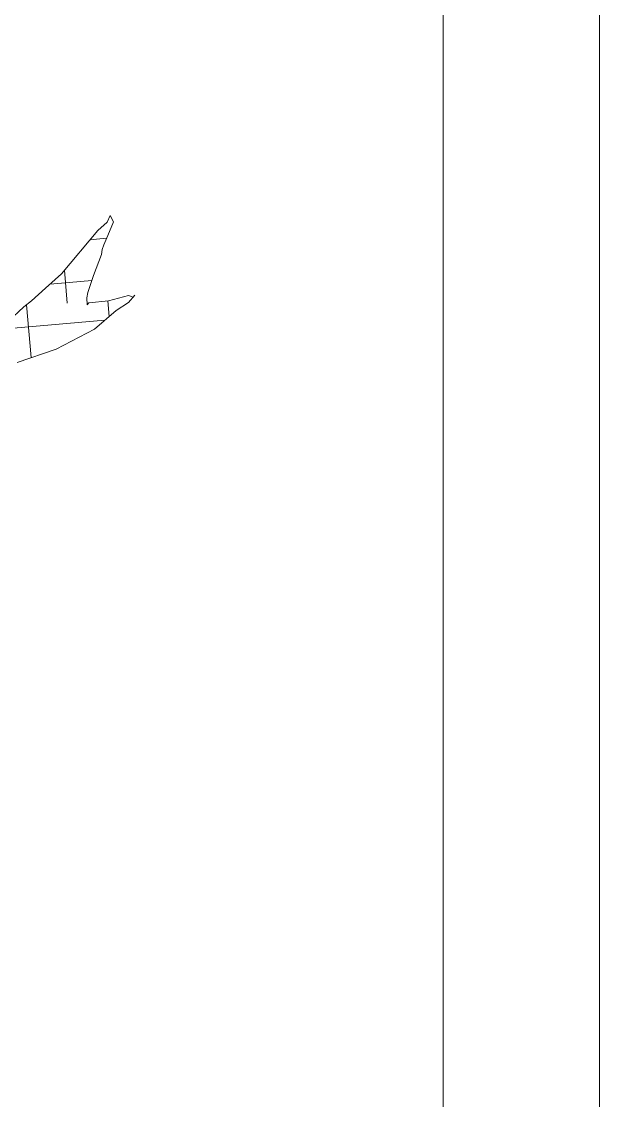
# Model space of a CAD drawing. Header units: millimetres. Extents: x 17951 to 20510, y 16877 to 18330.
# Drawn here: x 20175.33 to 20189.19, y 17804.09 to 17829.96 of the extents above; entities that cross this region are included whole.
import ezdxf

# ---------------------------------------------------------------- set-up
doc = ezdxf.new("R2010")
doc.units = ezdxf.units.MM
doc.layers.add('A-FURN', color=2, linetype='Continuous', lineweight=18)

msp = doc.modelspace()

# ---------------------------------------------------------------- linework, layer by layer
at = {"layer": 'A-FURN'}
for p, q in [((20185.445, 17790.554), (20185.445, 17850.554)), ((20189.195, 17794.304), (20189.195, 17846.804)), ((20177.383, 17825.149), (20177.16, 17824.953)), ((20177.458, 17825.307), (20177.383, 17825.149)), ((20177.403, 17824.83), (20177.537, 17825.161)), ((20177.537, 17825.161), (20177.458, 17825.307)), ((20177.16, 17824.953), (20176.288, 17823.913)), ((20177.374, 17824.763), (20176.971, 17824.728)), ((20177.305, 17824.61), (20177.403, 17824.83)), ((20177.06, 17823.87), (20177.251, 17824.373)), ((20177.251, 17824.373), (20177.27, 17824.499)), ((20177.27, 17824.499), (20177.305, 17824.61)), ((20176.288, 17823.913), (20175.91, 17823.566)), ((20176.36, 17823.999), (20176.428, 17823.212)), ((20176.92, 17823.463), (20177.06, 17823.87)), ((20177.02, 17823.753), (20176.018, 17823.666)), ((20175.91, 17823.566), (20175.572, 17823.266)), ((20176.902, 17823.338), (20176.92, 17823.463)), ((20176.907, 17823.172), (20176.902, 17823.338)), ((20177.897, 17823.389), (20177.419, 17823.266)), ((20178.011, 17823.353), (20177.897, 17823.389)), ((20177.902, 17823.223), (20178.051, 17823.4)), ((20178.051, 17823.4), (20178.011, 17823.353)), ((20175.389, 17823.117), (20175.011, 17822.77)), ((20175.572, 17823.266), (20175.389, 17823.117)), ((20175.453, 17823.17), (20175.564, 17821.903)), ((20176.947, 17823.219), (20176.907, 17823.172)), ((20177.419, 17823.266), (20176.947, 17823.219)), ((20177.403, 17823.264), (20177.435, 17822.892)), ((20177.6, 17823.034), (20177.902, 17823.223)), ((20177.079, 17822.585), (20177.6, 17823.034)), ((20177.33, 17822.802), (20174.655, 17822.568)), ((20176.159, 17822.108), (20177.079, 17822.585)), ((20175.224, 17821.785), (20176.159, 17822.108))]:
    msp.add_line(p, q, dxfattribs=at)

doc.saveas('drawing.dxf')
